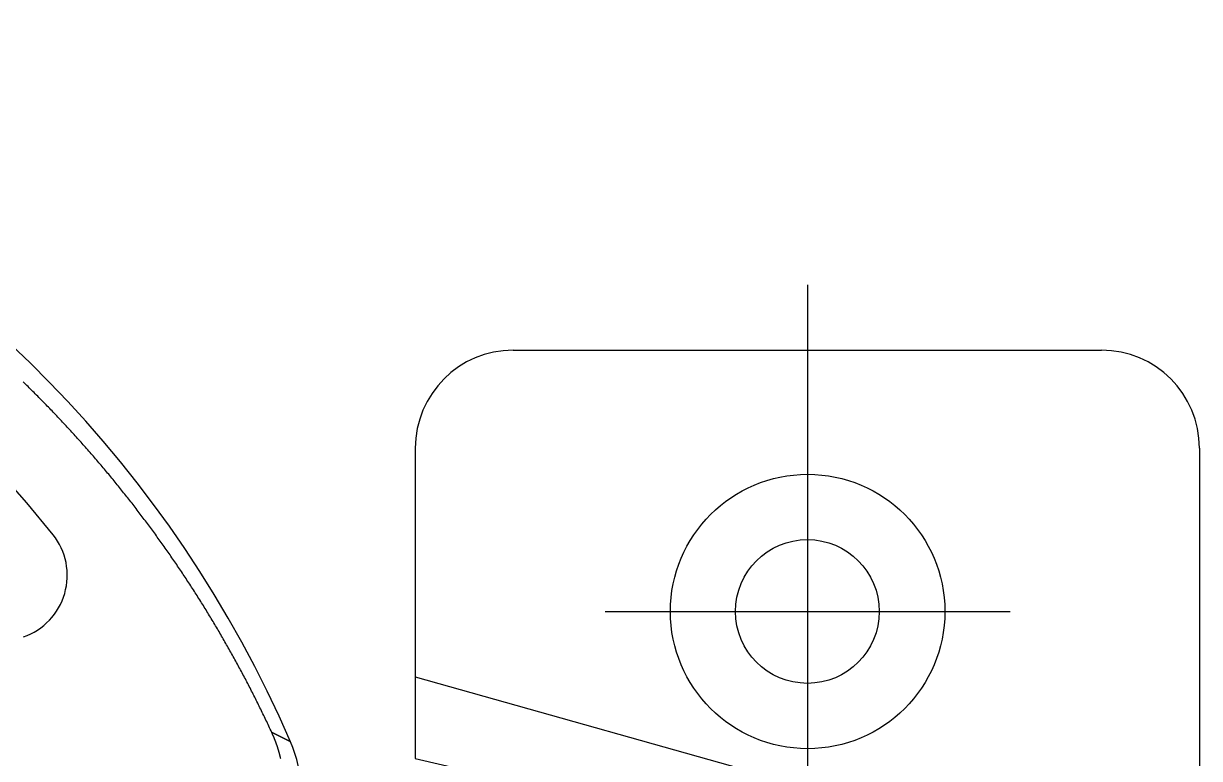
# Model space of a CAD drawing. Extents: x -128 to 60, y -136 to 42.
# Drawn here: x 22.5 to 58.49, y 12.5 to 35 of the extents above; entities that cross this region are included whole.
import ezdxf

# ---------------------------------------------------------------- set-up
doc = ezdxf.new("R2010")
doc.units = 0
doc.linetypes.add('CENTER', pattern=[50.8, 31.75, -6.35, 6.35, -6.35])
doc.linetypes.add('DASHED', pattern=[19.05, 12.7, -6.35])
doc.layers.get('0').update_dxf_attribs({"linetype": 'CONTINUOUS'})
doc.layers.add('CENTER', color=1, linetype='CONTINUOUS')

msp = doc.modelspace()

# ---------------------------------------------------------------- linework, layer by layer
at = {"color": 7, "linetype": 'CONTINUOUS'}
for p, q in [((37.492, 25), (55.492, 25)), ((34.492, 22), (34.492, 12.5)), ((58.492, 22), (58.492, -22)), ((34.492, 15), (50.492, 10.5)), ((34.492, 12.5), (47.492, 9.5))]:
    msp.add_line(p, q, dxfattribs=at)
at = {"color": 7}
for points in [[(30.099, 13.299, 0), (30.077, 13.346, 0), (30.055, 13.394, 0), (30.033, 13.441, 0), (30.011, 13.489, 0), (29.988, 13.536, 0), (29.966, 13.583, 0), (29.944, 13.63, 0), (29.921, 13.677, 0), (29.899, 13.724, 0), (29.876, 13.771, 0), (29.854, 13.819, 0), (29.831, 13.866, 0), (29.808, 13.912, 0), (29.785, 13.959, 0), (29.762, 14.006, 0), (29.739, 14.053, 0), (29.716, 14.1, 0), (29.693, 14.146, 0), (29.67, 14.193, 0), (29.647, 14.24, 0), (29.624, 14.286, 0), (29.6, 14.333, 0), (29.577, 14.379, 0), (29.553, 14.426, 0), (29.53, 14.472, 0), (29.506, 14.519, 0), (29.483, 14.565, 0), (29.459, 14.611, 0), (29.435, 14.658, 0), (29.412, 14.704, 0), (29.388, 14.75, 0), (29.364, 14.796, 0), (29.34, 14.842, 0), (29.316, 14.888, 0), (29.291, 14.934, 0), (29.267, 14.98, 0), (29.243, 15.026, 0), (29.219, 15.072, 0), (29.194, 15.118, 0), (29.17, 15.163, 0), (29.145, 15.209, 0), (29.121, 15.255, 0), (29.096, 15.3, 0), (29.071, 15.346, 0), (29.047, 15.392, 0), (29.022, 15.437, 0), (28.997, 15.483, 0), (28.972, 15.528, 0), (28.947, 15.573, 0), (28.922, 15.619, 0), (28.897, 15.664, 0), (28.872, 15.709, 0), (28.846, 15.755, 0), (28.821, 15.8, 0), (28.796, 15.845, 0), (28.77, 15.89, 0), (28.745, 15.935, 0), (28.719, 15.98, 0), (28.694, 16.025, 0), (28.668, 16.07, 0), (28.642, 16.115, 0), (28.616, 16.16, 0), (28.59, 16.205, 0), (28.564, 16.249, 0), (28.538, 16.294, 0), (28.512, 16.339, 0), (28.486, 16.384, 0), (28.46, 16.428, 0), (28.434, 16.473, 0), (28.408, 16.517, 0), (28.381, 16.562, 0), (28.355, 16.606, 0), (28.328, 16.65, 0), (28.302, 16.695, 0), (28.275, 16.739, 0), (28.248, 16.783, 0), (28.222, 16.828, 0), (28.195, 16.872, 0), (28.168, 16.916, 0), (28.141, 16.96, 0), (28.114, 17.004, 0), (28.087, 17.048, 0), (28.06, 17.092, 0), (28.033, 17.136, 0), (28.006, 17.18, 0), (27.978, 17.224, 0), (27.951, 17.267, 0), (27.924, 17.311, 0), (27.896, 17.355, 0), (27.869, 17.399, 0), (27.841, 17.442, 0), (27.814, 17.486, 0), (27.786, 17.529, 0), (27.758, 17.573, 0), (27.73, 17.616, 0), (27.702, 17.66, 0), (27.674, 17.703, 0), (27.646, 17.747, 0), (27.618, 17.79, 0), (27.59, 17.833, 0), (27.562, 17.876, 0), (27.534, 17.919, 0), (27.505, 17.963, 0), (27.477, 18.006, 0), (27.448, 18.049, 0), (27.42, 18.092, 0), (27.391, 18.135, 0), (27.363, 18.178, 0), (27.334, 18.221, 0), (27.305, 18.263, 0), (27.276, 18.306, 0), (27.248, 18.349, 0), (27.219, 18.392, 0), (27.19, 18.434, 0), (27.161, 18.477, 0), (27.132, 18.52, 0), (27.102, 18.562, 0), (27.073, 18.605, 0), (27.044, 18.647, 0), (27.015, 18.689, 0), (26.985, 18.732, 0), (26.956, 18.774, 0), (26.926, 18.817, 0), (26.896, 18.859, 0), (26.867, 18.901, 0), (26.837, 18.943, 0), (26.807, 18.985, 0), (26.777, 19.027, 0), (26.748, 19.07, 0), (26.718, 19.111, 0), (26.688, 19.154, 0), (26.657, 19.195, 0), (26.627, 19.237, 0), (26.597, 19.279, 0), (26.567, 19.321, 0), (26.537, 19.363, 0), (26.506, 19.404, 0), (26.476, 19.446, 0), (26.445, 19.488, 0), (26.415, 19.529, 0), (26.384, 19.571, 0), (26.353, 19.613, 0), (26.323, 19.654, 0), (26.292, 19.695, 0), (26.261, 19.737, 0), (26.23, 19.778, 0), (26.199, 19.819, 0), (26.168, 19.861, 0), (26.137, 19.902, 0), (26.106, 19.943, 0), (26.074, 19.984, 0), (26.043, 20.025, 0), (26.012, 20.066, 0), (25.98, 20.107, 0), (25.949, 20.148, 0), (25.917, 20.189, 0), (25.886, 20.23, 0), (25.854, 20.271, 0), (25.822, 20.312, 0), (25.791, 20.353, 0), (25.759, 20.393, 0), (25.727, 20.434, 0), (25.695, 20.475, 0), (25.663, 20.515, 0), (25.631, 20.556, 0), (25.599, 20.596, 0), (25.566, 20.637, 0), (25.534, 20.677, 0), (25.502, 20.718, 0), (25.469, 20.758, 0), (25.437, 20.798, 0), (25.404, 20.838, 0), (25.372, 20.879, 0), (25.339, 20.919, 0), (25.306, 20.959, 0), (25.273, 20.999, 0), (25.241, 21.039, 0), (25.208, 21.079, 0), (25.175, 21.119, 0), (25.142, 21.159, 0), (25.109, 21.199, 0), (25.076, 21.239, 0), (25.042, 21.279, 0), (25.009, 21.318, 0), (24.976, 21.358, 0), (24.942, 21.398, 0), (24.909, 21.437, 0), (24.875, 21.477, 0), (24.842, 21.517, 0), (24.808, 21.556, 0), (24.774, 21.596, 0), (24.741, 21.635, 0), (24.707, 21.674, 0), (24.673, 21.714, 0), (24.639, 21.753, 0), (24.605, 21.792, 0), (24.571, 21.831, 0), (24.537, 21.871, 0), (24.503, 21.91, 0), (24.468, 21.949, 0), (24.434, 21.988, 0), (24.4, 22.027, 0), (24.365, 22.066, 0), (24.331, 22.105, 0), (24.296, 22.143, 0), (24.262, 22.182, 0), (24.227, 22.221, 0), (24.192, 22.26, 0), (24.157, 22.299, 0), (24.122, 22.337, 0), (24.087, 22.376, 0), (24.052, 22.414, 0), (24.017, 22.453, 0), (23.982, 22.491, 0), (23.947, 22.53, 0), (23.912, 22.568, 0), (23.877, 22.607, 0), (23.841, 22.645, 0), (23.806, 22.683, 0), (23.77, 22.721, 0), (23.735, 22.76, 0), (23.699, 22.798, 0), (23.663, 22.836, 0), (23.628, 22.874, 0), (23.592, 22.912, 0), (23.556, 22.95, 0), (23.52, 22.988, 0), (23.484, 23.026, 0), (23.448, 23.064, 0), (23.412, 23.101, 0), (23.375, 23.139, 0), (23.339, 23.177, 0), (23.303, 23.214, 0), (23.266, 23.252, 0), (23.23, 23.29, 0), (23.194, 23.327, 0), (23.157, 23.364, 0), (23.12, 23.402, 0), (23.084, 23.439, 0), (23.047, 23.477, 0), (23.01, 23.514, 0), (22.973, 23.551, 0), (22.936, 23.588, 0), (22.899, 23.625, 0), (22.863, 23.662, 0), (22.826, 23.699, 0), (22.788, 23.736, 0), (22.751, 23.773, 0), (22.714, 23.81, 0), (22.677, 23.846, 0), (22.64, 23.883, 0), (22.602, 23.92, 0), (22.565, 23.956, 0), (22.528, 23.993, 0), (22.49, 24.029, 0)], [(30.373, 12.499, 0), (30.371, 12.507, 0), (30.369, 12.515, 0), (30.367, 12.523, 0), (30.365, 12.531, 0), (30.363, 12.539, 0), (30.362, 12.547, 0), (30.36, 12.555, 0), (30.358, 12.563, 0), (30.356, 12.571, 0), (30.354, 12.578, 0), (30.352, 12.586, 0), (30.35, 12.594, 0), (30.348, 12.602, 0), (30.346, 12.61, 0), (30.344, 12.618, 0), (30.342, 12.626, 0), (30.34, 12.633, 0), (30.338, 12.641, 0), (30.335, 12.649, 0), (30.333, 12.657, 0), (30.331, 12.665, 0), (30.329, 12.673, 0), (30.327, 12.68, 0), (30.325, 12.688, 0), (30.323, 12.696, 0), (30.32, 12.704, 0), (30.318, 12.712, 0), (30.316, 12.719, 0), (30.314, 12.727, 0), (30.311, 12.735, 0), (30.309, 12.743, 0), (30.307, 12.751, 0), (30.304, 12.758, 0), (30.302, 12.766, 0), (30.3, 12.774, 0), (30.297, 12.782, 0), (30.295, 12.789, 0), (30.293, 12.797, 0), (30.29, 12.805, 0), (30.288, 12.813, 0), (30.285, 12.82, 0), (30.283, 12.828, 0), (30.28, 12.836, 0), (30.278, 12.844, 0), (30.275, 12.851, 0), (30.273, 12.859, 0), (30.27, 12.867, 0), (30.268, 12.874, 0), (30.265, 12.882, 0), (30.262, 12.89, 0), (30.26, 12.898, 0), (30.257, 12.905, 0), (30.255, 12.913, 0), (30.252, 12.921, 0), (30.249, 12.928, 0), (30.247, 12.936, 0), (30.244, 12.944, 0), (30.241, 12.951, 0), (30.238, 12.959, 0), (30.236, 12.967, 0), (30.233, 12.974, 0), (30.23, 12.982, 0), (30.227, 12.989, 0), (30.224, 12.997, 0), (30.222, 13.005, 0), (30.219, 13.012, 0), (30.216, 13.02, 0), (30.213, 13.028, 0), (30.21, 13.035, 0), (30.207, 13.043, 0), (30.204, 13.05, 0), (30.201, 13.058, 0), (30.198, 13.066, 0), (30.195, 13.073, 0), (30.192, 13.081, 0), (30.189, 13.088, 0), (30.186, 13.096, 0), (30.183, 13.104, 0), (30.18, 13.111, 0), (30.177, 13.119, 0), (30.174, 13.126, 0), (30.171, 13.134, 0), (30.168, 13.141, 0), (30.165, 13.149, 0), (30.162, 13.156, 0), (30.159, 13.164, 0), (30.155, 13.172, 0), (30.152, 13.179, 0), (30.149, 13.187, 0), (30.146, 13.194, 0), (30.143, 13.202, 0), (30.139, 13.209, 0), (30.136, 13.217, 0), (30.133, 13.224, 0), (30.13, 13.232, 0), (30.126, 13.239, 0), (30.123, 13.247, 0), (30.119, 13.254, 0), (30.116, 13.262, 0), (30.113, 13.269, 0), (30.109, 13.277, 0), (30.106, 13.284, 0), (30.102, 13.291, 0), (30.099, 13.299, 0)], [(30.673, 13.01, 0), (30.669, 13.012, 0), (30.666, 13.013, 0), (30.662, 13.015, 0), (30.659, 13.017, 0), (30.655, 13.019, 0), (30.651, 13.021, 0), (30.648, 13.023, 0), (30.644, 13.024, 0), (30.641, 13.026, 0), (30.637, 13.028, 0), (30.633, 13.03, 0), (30.63, 13.032, 0), (30.626, 13.033, 0), (30.623, 13.035, 0), (30.619, 13.037, 0), (30.615, 13.039, 0), (30.612, 13.041, 0), (30.608, 13.043, 0), (30.605, 13.044, 0), (30.601, 13.046, 0), (30.598, 13.048, 0), (30.594, 13.05, 0), (30.59, 13.052, 0), (30.587, 13.053, 0), (30.583, 13.055, 0), (30.579, 13.057, 0), (30.576, 13.059, 0), (30.572, 13.061, 0), (30.569, 13.063, 0), (30.565, 13.064, 0), (30.561, 13.066, 0), (30.558, 13.068, 0), (30.554, 13.07, 0), (30.551, 13.072, 0), (30.547, 13.073, 0), (30.544, 13.075, 0), (30.54, 13.077, 0), (30.536, 13.079, 0), (30.533, 13.081, 0), (30.529, 13.083, 0), (30.526, 13.084, 0), (30.522, 13.086, 0), (30.518, 13.088, 0), (30.515, 13.09, 0), (30.511, 13.092, 0), (30.508, 13.094, 0), (30.504, 13.095, 0), (30.5, 13.097, 0), (30.497, 13.099, 0), (30.493, 13.101, 0), (30.49, 13.103, 0), (30.486, 13.104, 0), (30.482, 13.106, 0), (30.479, 13.108, 0), (30.475, 13.11, 0), (30.472, 13.112, 0), (30.468, 13.114, 0), (30.464, 13.115, 0), (30.461, 13.117, 0), (30.457, 13.119, 0), (30.454, 13.121, 0), (30.45, 13.123, 0), (30.446, 13.124, 0), (30.443, 13.126, 0), (30.439, 13.128, 0), (30.436, 13.13, 0), (30.432, 13.132, 0), (30.428, 13.134, 0), (30.425, 13.135, 0), (30.421, 13.137, 0), (30.418, 13.139, 0), (30.414, 13.141, 0), (30.41, 13.143, 0), (30.407, 13.145, 0), (30.403, 13.146, 0), (30.399, 13.148, 0), (30.396, 13.15, 0), (30.392, 13.152, 0), (30.389, 13.154, 0), (30.385, 13.155, 0), (30.381, 13.157, 0), (30.378, 13.159, 0), (30.374, 13.161, 0), (30.371, 13.163, 0), (30.367, 13.165, 0), (30.363, 13.166, 0), (30.36, 13.168, 0), (30.356, 13.17, 0), (30.353, 13.172, 0), (30.349, 13.174, 0), (30.345, 13.175, 0), (30.342, 13.177, 0), (30.338, 13.179, 0), (30.334, 13.181, 0), (30.331, 13.183, 0), (30.327, 13.184, 0), (30.324, 13.186, 0), (30.32, 13.188, 0), (30.316, 13.19, 0), (30.313, 13.192, 0), (30.309, 13.194, 0), (30.306, 13.195, 0), (30.302, 13.197, 0), (30.298, 13.199, 0), (30.295, 13.201, 0), (30.291, 13.203, 0), (30.288, 13.204, 0), (30.284, 13.206, 0), (30.28, 13.208, 0), (30.277, 13.21, 0), (30.273, 13.212, 0), (30.269, 13.214, 0), (30.266, 13.215, 0), (30.262, 13.217, 0), (30.259, 13.219, 0), (30.255, 13.221, 0), (30.251, 13.223, 0), (30.248, 13.225, 0), (30.244, 13.226, 0), (30.24, 13.228, 0), (30.237, 13.23, 0), (30.233, 13.232, 0), (30.23, 13.234, 0), (30.226, 13.235, 0), (30.222, 13.237, 0), (30.219, 13.239, 0), (30.215, 13.241, 0), (30.211, 13.243, 0), (30.208, 13.245, 0), (30.204, 13.246, 0), (30.201, 13.248, 0), (30.197, 13.25, 0), (30.193, 13.252, 0), (30.19, 13.254, 0), (30.186, 13.255, 0), (30.183, 13.257, 0), (30.179, 13.259, 0), (30.175, 13.261, 0), (30.172, 13.263, 0), (30.168, 13.264, 0), (30.164, 13.266, 0), (30.161, 13.268, 0), (30.157, 13.27, 0), (30.154, 13.272, 0), (30.15, 13.274, 0), (30.146, 13.275, 0), (30.143, 13.277, 0), (30.139, 13.279, 0), (30.135, 13.281, 0), (30.132, 13.283, 0), (30.128, 13.284, 0), (30.125, 13.286, 0), (30.121, 13.288, 0), (30.117, 13.29, 0), (30.114, 13.292, 0), (30.11, 13.293, 0), (30.106, 13.295, 0), (30.103, 13.297, 0), (30.099, 13.299, 0)]]:
    msp.add_polyline3d(points, dxfattribs=at)
at = {"color": 7, "linetype": 'CONTINUOUS'}
for centre, radius in [((46.5, 17), 4.2), ((46.492, 17), 2.2)]:
    msp.add_circle(centre, radius, dxfattribs=at)
for centre, radius, start, end in [((-2.8, -1.471), 36.471, 23.3936, 105.9138), ((37.492, 22), 3, 90, 180), ((55.492, 22), 3, 0, 90), ((27.018, 11.426), 3.983, 1.4423, 23.423)]:
    msp.add_arc(centre, radius, start, end, dxfattribs=at)
at = {"color": 3, "linetype": 'DASHED'}
for centre, radius, start, end in [((-2.8, -1.471), 33.471, 38.4684, 105.9138), ((21.84, 18.107), 2, 289.3206, 38.4684)]:
    msp.add_arc(centre, radius, start, end, dxfattribs=at)
at = {"layer": 'CENTER', "color": 1, "linetype": 'CENTER'}
for p, q in [((46.5, 27), (46.5, -27)), ((40.3, 17), (52.7, 17))]:
    msp.add_line(p, q, dxfattribs=at)

doc.saveas('drawing.dxf')
